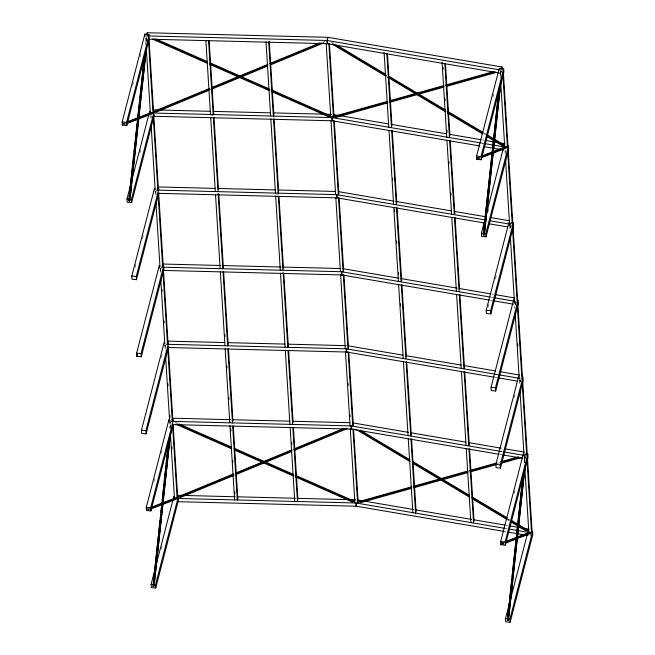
<?xml version="1.0" encoding="UTF-8"?>
<svg xmlns="http://www.w3.org/2000/svg" width="655" height="655" viewBox="0 0 655 655"><rect width="100%" height="100%" fill="white"/><g stroke="black" fill="none" stroke-linecap="round" stroke-linejoin="round"><path stroke-width="0.49" stroke-dasharray="3.27 2.46" d="M145.574 44.941L146.343 37.859M146.065 42.002L146.614 36.942M169.915 428.345L170.57 422.279M170.071 428.435L170.734 422.369M500.092 78.15L500.854 71.067M500.584 75.21L501.018 71.166M524.319 462.569L524.974 456.494M524.483 462.659L525.138 456.592M132.564 85.649L133.587 81.703M139.965 57.051L140.981 53.104M139.941 152.869L140.956 148.922M135.069 267.428L136.093 263.482M142.471 238.829L143.486 234.883M161.294 357.499L162.317 353.561M153.876 481.916L154.899 477.978M161.269 453.325L162.293 449.379M170.194 420.281L169.702 422.188L170.079 428.272M161.253 549.144L162.268 545.197M492.838 97.186L493.854 93.247M487.967 211.745L488.99 207.799M487.95 307.563L488.966 303.617M495.344 278.964L496.359 275.026M514.167 397.642L515.19 393.696M514.15 493.461L515.166 489.514M501.681 71.763L502.303 70.224M511.637 225.164L510.703 227.473L510.499 224.264M516.459 302.25L515.526 304.559L515.329 301.349M521.282 379.335L520.348 381.644L520.152 378.434M526.112 456.42L525.171 458.729L524.974 455.52M531.246 532.736L529.993 535.815L529.846 533.407M322.547 42.46L324.438 41.683M323.251 42.452L325.142 41.674M497.734 463.339L499.7 462.79M500.354 71.632L502.123 71.804M211.45 115.46L213.243 115.632M276.426 194.068L278.219 194.24M154.711 191.497L156.48 191.669M509.115 225.721L510.884 225.893M516.255 302.413L514.453 302.242L514.838 308.325M159.533 268.583L161.302 268.755M513.938 302.806L515.706 302.978M164.356 345.668L166.124 345.84M518.76 379.892L520.529 380.064M169.178 422.753L170.947 422.925M523.582 456.977L525.351 457.149M499.044 72.959L501.059 73.303L500.854 70.093M481.785 139.818L483.799 140.162M480.983 142.855L482.997 143.199M481.548 143.06L483.554 143.404M491.438 293.989L493.444 294.332M491.193 297.231L493.207 297.575M490.39 300.277L492.396 300.62M495.45 374.111L497.464 374.455M495.008 374.144L498.029 374.66M495.213 377.362L497.219 377.706M500.273 451.197L502.287 451.541M499.831 451.229L501.845 451.573M500.035 454.447L502.049 454.791M505.906 525.245L507.912 525.588M505.103 528.282L507.109 528.626M503.851 531.361L505.865 531.704M175.344 422.311L177.218 423.138M332.396 42.469L334.148 43.517M484.004 132.981L485.756 134.029M331.012 42.55L332.765 43.598M483.505 133.587L485.486 134.733M507.846 519.12L509.606 520.16M507.617 519.014L509.369 520.062M507.347 519.726L509.099 520.774M500.608 71.1L500.862 75.161M505.554 150.216L505.685 152.247M510.253 225.279L510.442 228.317M515.076 302.364L515.264 305.402M519.898 379.45L520.086 382.487M524.721 456.535L524.851 458.557M500.052 71.993L500.24 75.038M505.005 151.108L505.193 154.154M509.631 225.148L510.016 231.24M519.341 380.334L519.661 385.41M524.106 456.412L524.483 462.495M273.888 115.247L274.077 118.293M146.892 35.91L146.99 37.515M146.27 37.9L146.524 41.953M151.092 114.985L151.28 118.023M155.915 192.071L156.103 195.108M160.672 268.141L160.86 271.178M165.494 345.226L165.682 348.264M170.259 421.296L170.513 425.349M145.647 37.777L145.901 41.83M150.535 115.87L150.658 117.9M155.227 190.932L155.546 196.001M160.115 269.033L160.5 275.116M164.88 345.103L165.256 351.186"/><path stroke-width="0.98" d="M123.991 123.107L123.901 124.18L124.966 124.286L125.056 123.214M148.112 508.534L148.022 509.606L149.086 509.713L149.176 508.64M478.396 157.331L478.306 158.404L479.37 158.51L479.46 157.429M128.691 200.684L129.919 200.88L128.691 200.684L144.264 57.075M129.289 196.729L133.898 154.261M134.119 152.238L134.553 148.186M134.774 146.163L135.217 142.119M135.429 140.096L136.527 129.985M136.748 127.962L137.19 123.918M137.403 121.895L137.738 118.858M138.066 115.829L139.818 99.65M140.039 97.62L140.473 93.575M140.694 91.553L142.446 75.374M142.667 73.352L144.206 59.196M129.755 200.782L146.204 49.084M130.353 196.836L146.581 47.16M152.967 586.209L168.482 441.495M153.409 582.156L159.435 526.538M159.656 524.516L160.098 520.471M160.319 518.449L160.753 514.404M160.974 512.382L161.408 508.337M161.629 506.307L162.072 502.262M162.293 500.24L163.39 490.128M163.603 488.106L164.045 484.061M164.266 482.039L166.018 465.861M166.239 463.838L166.673 459.794M166.894 457.771L168.319 444.622M154.031 586.307L170.316 434.511M154.474 582.262L170.808 431.579M483.259 234.998L498.995 88.261M483.808 229.946L485.011 218.819M485.232 216.797L492.028 154.097M492.355 151.059L498.496 94.426M484.323 235.104L500.821 81.285M484.757 231.059L500.985 81.384M507.371 620.424L522.78 476.725M507.813 616.38L508.583 609.306M508.796 607.283L509.238 603.23M509.459 601.208L511.866 578.963M512.087 576.94L514.502 554.695M514.724 552.664L522.723 478.846M508.436 620.531L524.721 468.734M508.878 616.486L525.212 465.795M147.26 32.75L146.892 35.91L327.336 40.487L327.705 37.327L147.26 32.75L147.359 34.355M153.958 116.263L332.363 120.782L332.347 115.992L331.717 117.532L331.921 120.741L479.738 145.934M122.166 121.879L144.861 34.117L149.291 34.543L126.595 122.305L126.8 125.514L122.362 125.089L122.166 121.879L126.595 122.305M122.362 125.089L122.878 123.115M126.8 125.514L149.496 37.753M154.318 114.838L131.622 202.6L127.193 202.174L126.988 198.964L130.558 185.16M132.089 179.241L148.66 115.149M149.176 113.176L149.684 111.203L149.782 112.807M131.622 202.6L131.418 199.39L154.113 111.628M158.887 192.914L136.445 279.685L132.015 279.259L131.811 276.05L154.506 188.288L154.605 189.893M136.445 279.685L136.24 276.476L158.936 188.714L157.167 188.542M163.865 267.404L163.963 269.017L141.267 356.77L136.838 356.345L136.633 353.135L159.329 265.373L159.484 267.78M136.838 356.345L137.345 354.371M141.267 356.77L141.062 353.561L163.758 265.799L161.99 265.627M168.785 346.102L146.09 433.856L141.66 433.43L141.455 430.22L164.151 342.459M146.09 433.856L145.885 430.646L168.581 342.884M173.354 424.17L150.912 510.941L146.483 510.515L146.278 507.306L168.974 419.544L169.08 421.149M146.483 510.515L146.99 508.542M150.912 510.941L150.707 507.731L173.403 419.97L171.635 419.798M178.283 497.857L178.43 500.273L155.734 588.026L151.305 587.6L151.1 584.391L154.932 569.596M155.44 567.623L173.796 496.629L173.903 498.234M155.734 588.026L155.538 584.817L178.234 497.055M476.57 156.095L499.266 68.341L503.695 68.767L503.9 71.976L481.204 159.738L476.766 159.312L476.57 156.095L480.999 156.529L481.204 159.738M476.766 159.312L477.282 157.339M480.999 156.529L503.695 68.767M486.026 236.823L485.822 233.614L508.517 145.852L508.722 149.062L486.026 236.823L481.597 236.398L481.392 233.18L484.962 219.376M486.239 214.447L503.065 149.365M503.58 147.4L504.088 145.426M511.571 222.765L513.34 222.937L513.545 226.147L490.849 313.909L486.419 313.483L486.215 310.265L508.91 222.512M490.849 313.909L490.644 310.699L513.34 222.937M495.671 390.994L495.467 387.785L518.162 300.023L518.367 303.232L495.671 390.994L491.242 390.568L491.037 387.351L513.733 299.597M500.494 468.079L500.289 464.87L522.985 377.108L523.189 380.318L500.494 468.079L496.064 467.654L495.86 464.436L518.555 376.682M526.039 454.021L527.807 454.193L528.012 457.403L505.316 545.165L500.887 544.739L500.682 541.521L523.378 453.768M500.887 544.739L501.394 542.766M505.316 545.165L505.111 541.955L527.807 454.193M510.139 622.25L509.942 619.041L532.638 531.279L532.834 534.488L510.139 622.25L505.709 621.824L505.504 618.607L509.336 603.82M509.844 601.847L528.2 530.853M499.044 72.959L327.099 43.656L326.894 40.446L328.147 37.368L502.107 67.015L502.254 69.422M502.107 67.015L500.854 70.093L326.894 40.446M511.129 222.725L510.499 224.264L489.383 220.661M525.597 453.981L524.974 455.52L503.859 451.917M154.596 111.137L209.363 88.523M211.246 87.745L267.903 64.354M269.786 63.576L319.828 42.911M154.482 111.858L209.24 89.244M211.131 88.466L267.78 65.074M270.613 63.903L321.605 42.853M202.395 92.355L205.228 91.184M251.495 72.083L254.328 70.912M281.707 59.605L284.54 58.442M300.596 51.81L303.429 50.64M156.013 112.185L208.888 90.349M210.779 89.571L267.428 66.18M270.261 65.009L322.194 43.566M178.717 496.564L233.475 473.95M235.366 473.172L292.015 449.78M294.848 448.609L343.007 428.73M178.594 497.284L233.36 474.67M235.243 473.892L291.901 450.501M293.784 449.723L344.776 428.673M190.63 492.593L193.462 491.43M220.85 480.123L223.682 478.952M265.226 461.8L268.059 460.629M294.496 449.715L298.271 448.151M180.125 497.612L233.95 475.391M235.833 474.605L291.54 451.606M294.373 450.435L347.248 428.607M127.791 121.633L151.51 112.431M126.955 122.477L152.574 112.537M133.391 120.504L149.528 114.24M126.865 123.549L152.484 113.61M482.195 155.857L505.914 146.655M481.359 156.692L506.978 146.761M483.054 156.561L486.845 155.088M493.493 152.517L495.393 151.78M498.234 150.675L503.932 148.464M481.269 157.773L506.888 147.833M151.903 507.06L175.63 497.857L176.694 497.964L152.017 507.535M154.662 507.035L159.411 505.193M163.201 503.72L167.95 501.877M169.841 501.141L174.59 499.307M150.977 508.976L176.604 499.036M506.307 541.284L530.034 532.081M506.421 541.75L531.099 532.188M506.217 542.356L509.066 541.251M510.966 540.522L517.606 537.943M519.505 537.206L526.145 534.627M505.382 543.2L531.008 533.26M334.255 116.303L387.351 101.41M389.316 100.854L443.402 85.682M445.367 85.134L493.551 71.616M333.985 117.073L387.08 102.18M389.045 101.631L444.115 86.19M446.088 85.633L495.254 71.845M335.556 117.515L387.67 102.892M389.635 102.344L443.722 87.172M446.669 86.345L496.826 72.279M358.367 501.73L411.471 486.837M413.436 486.28L467.523 471.117M469.488 470.56L497.022 462.839M500.952 461.734L518.654 456.772M358.097 502.5L411.201 487.607M413.166 487.058L468.235 471.616M470.2 471.06L495.769 463.887M501.665 462.233L518.383 457.55M360.651 502.663L411.79 488.327M413.755 487.77L467.842 472.599M469.807 472.05L496.359 464.608M501.272 463.224L521.92 457.436M148.112 39.153L327.541 43.697L327.336 40.487M153.098 109.86L158.199 109.991M160.238 110.04L210.19 111.309M213.252 111.383L270.343 112.832M273.397 112.914L323.349 114.175M325.388 114.232L331.504 114.388M151.714 112.996L332.159 117.572M157.921 186.945L215.012 188.394M218.074 188.468L275.165 189.917M278.219 189.999L335.311 191.44M156.537 190.081L336.981 194.658L337.186 197.867L157.757 193.323M162.751 264.031L220.858 265.504M222.897 265.553L281.003 267.027M283.042 267.084L340.133 268.525M161.359 267.166L341.804 271.743L342.008 274.953L163.603 270.433M167.574 341.116L224.657 342.565M227.719 342.639L284.81 344.088M287.864 344.17L345.979 345.644M166.182 344.252L346.634 348.828L346.831 352.038L168.425 347.518M172.396 418.201L230.503 419.675M232.541 419.724L289.633 421.173M292.687 421.255L349.778 422.696M171.012 421.337L351.457 425.914L351.653 429.123L172.232 424.579M177.218 495.286L183.334 495.442M185.373 495.491L235.325 496.76M237.364 496.809L295.479 498.283M297.517 498.34L348.485 499.626M350.523 499.683L355.624 499.814M175.835 498.422L356.279 502.999L356.476 506.209L178.07 501.689M126.988 198.964L131.418 199.39M481.392 233.18L485.822 233.614M483.095 234.908L484.16 235.006M131.811 276.05L136.24 276.476M486.215 310.265L490.644 310.699M136.633 353.135L141.062 353.561M491.037 387.351L495.467 387.785M141.455 430.22L145.885 430.646M495.86 464.436L500.289 464.87M146.278 507.306L150.707 507.731M500.682 541.521L505.111 541.955M151.1 584.391L155.538 584.817M505.504 618.607L509.942 619.041M152.803 586.11L153.868 586.209M507.207 620.334L508.272 620.432M333.976 114.625L388.276 123.877M391.289 124.393L446.595 133.816M449.608 134.332L480.786 139.646M485.813 140.498L497.874 142.561M499.888 142.896L504.915 143.756M331.717 117.532L480.541 142.888M484.561 143.576L505.676 147.178M484.766 146.785L499.847 149.356M501.861 149.7L503.867 150.044M338.799 191.71L394.097 201.134M396.111 201.478L451.418 210.902M454.431 211.418L485.609 216.731M490.636 217.583L509.737 220.841M485.363 219.974L336.539 194.617L336.744 197.826L484.561 223.019M488.581 223.707L507.691 226.957M342.614 268.624L398.928 278.219M400.934 278.563L457.247 288.159M459.253 288.503L490.431 293.817M495.458 294.668L514.56 297.927M490.186 297.059L341.37 271.702L341.566 274.912L489.383 300.105M495.213 297.919L515.329 301.349M493.403 300.792L513.512 304.215M348.444 345.881L402.743 355.133M405.756 355.649L461.063 365.072M464.084 365.588L495.254 370.902M500.281 371.753L519.382 375.012M495.008 374.144L346.192 348.787L346.389 351.997L494.206 377.19M499.036 374.832L520.152 378.434M499.233 378.041L517.335 381.128M352.259 422.794L408.573 432.39M410.579 432.734L465.885 442.158M468.906 442.674L501.083 448.159M505.103 448.839L524.205 452.097M499.831 451.229L351.014 425.873L351.211 429.082L499.028 454.275M503.048 454.963L522.158 458.213M358.089 500.052L362.109 500.739M364.123 501.075L413.395 509.475M415.401 509.819L471.715 519.415M473.729 519.759L504.899 525.073M509.926 525.932L529.035 529.183M504.653 528.315L355.837 502.958L356.033 506.168L503.851 531.361M509.688 529.175L529.797 532.605M508.878 532.22L527.987 535.471M155.906 38.948L207.373 61.636M210.181 62.872L269.123 88.851M271.931 90.087L329.948 115.657M153.925 38.915L207.258 62.421M210.067 63.658L269.95 90.054M271.817 90.881L329.833 116.451M152.484 39.112L207.684 63.445M209.559 64.272L269.442 90.66M271.317 91.487L329.326 117.057M179.085 423.965L231.485 447.062M234.294 448.298L293.244 474.277M296.052 475.514L354.06 501.083M177.104 423.932L231.371 447.848M234.179 449.084L294.062 475.481M295.937 476.308L353.946 501.877M175.663 424.129L231.804 448.871M234.613 450.108L293.555 476.087M295.43 476.914L352.505 502.074M336.776 45.08L385.852 74.383M388.481 75.955L445.449 109.958M448.077 111.53L483.128 132.457M486.64 134.553L504.162 145.017M333.87 44.221L386.458 75.612M388.21 76.66L446.047 111.194M447.799 112.242L482.858 133.17M487.238 135.781L505.644 146.769M332.486 44.311L385.951 76.226M387.703 77.274L445.547 111.8M447.3 112.848L482.35 133.776M486.731 136.396L502.508 145.811M360.013 429.991L409.964 459.81M412.601 461.382L469.561 495.385M472.19 496.957L507.248 517.884M511.629 520.504L528.282 530.444M358.866 430.171L409.694 460.522M412.322 462.086L469.291 496.097M471.919 497.669L506.97 518.596M511.358 521.208L528.004 531.148M369.15 436.353L370.902 437.401M460.293 490.767L462.045 491.815M504.113 516.926L505.865 517.974M355.731 429.213L410.063 461.652M412.691 463.216L469.66 497.227M472.288 498.799L506.471 519.202M510.851 521.822L525.752 530.714M503.367 72.377L507.993 146.417M508.19 149.463L512.824 223.511M513.012 226.548L517.646 300.596M517.769 302.618L522.469 377.681M522.657 380.719L527.226 453.751M527.545 458.819L532.114 531.852M502.811 73.27L507.437 147.309M507.691 151.37L512.267 224.395M512.521 228.456L517.09 301.48M517.278 304.526L521.912 378.565M522.231 383.642L526.735 455.651M526.923 458.697L531.557 532.736M517.679 343.949L517.802 345.971M500.748 83.152L504.751 147.056M505.513 159.222L509.574 224.141M510.392 237.323L514.396 301.226M515.158 313.393L519.218 378.312M519.98 390.478L524.041 455.397M524.868 468.579L528.863 532.482M445.441 63.51L449.944 135.528M450.263 140.596L454.832 213.628M455.086 217.681L459.597 289.698M459.908 294.766L464.477 367.799M464.731 371.852L469.308 444.884M469.561 448.937L474.064 520.954M444.819 63.388L449.453 137.427M449.641 140.473L454.275 214.512M454.472 217.558L459.098 291.598M459.294 294.644L463.92 368.683M464.117 371.729L468.751 445.768M468.939 448.814L473.573 522.854M443.001 67.309L443.132 69.34M444.966 98.749L445.097 100.78M446.939 130.189L447.062 132.22M448.904 161.638L449.027 163.668M450.869 193.078L451 195.108M442.068 62.11L446.759 137.173M446.947 140.211L451.582 214.259M451.778 217.296L456.404 291.344M456.6 294.382L461.235 368.429M461.423 371.467L466.057 445.515M466.245 448.552L470.88 522.6M387.457 53.628L391.96 125.637M392.279 130.713L396.783 202.722M397.102 207.799L401.671 280.823M401.924 284.884L406.427 356.901M406.747 361.969L411.315 434.994M411.569 439.055L416.138 512.079M386.835 53.505L391.469 127.545M391.657 130.591L396.291 204.63M396.48 207.676L401.114 281.715M401.302 284.761L405.936 358.801M406.125 361.847L410.759 435.886M410.947 438.932L415.581 512.971M392.566 178.127L392.697 180.15M394.531 209.567L394.662 211.598M396.504 241.007L396.627 243.038M398.469 272.455L398.592 274.478M400.434 303.895L400.565 305.926M384.076 52.228L388.775 127.283M388.964 130.329L393.598 204.368M393.786 207.414L398.42 281.453M398.608 284.499L403.243 358.547M403.431 361.585L408.065 435.632M408.253 438.67L412.887 512.718M329.465 43.746L333.976 115.755M334.287 120.831L338.864 193.855M339.118 197.916L343.621 269.934M343.94 275.002L348.509 348.026M348.763 352.087L353.332 425.111M353.585 429.172L358.089 501.19M328.851 43.623L333.477 117.663M333.673 120.708L338.308 194.748M338.496 197.794L343.13 271.833M343.318 274.879L347.952 348.918M348.141 351.964L352.775 426.004M352.963 429.05L357.597 503.089M348.034 383.273L348.165 385.296M349.999 414.713L350.13 416.744M326.157 43.361L330.791 117.401M330.98 120.446L335.614 194.486M335.802 197.532L340.436 271.579M340.625 274.617L345.259 348.665M345.447 351.702L350.081 425.75M350.269 428.788L354.904 502.835M269.254 41.208L273.888 115.247M274.142 119.308L278.653 191.317M278.964 196.394L283.476 268.403M283.787 273.479L288.356 346.503M288.609 350.564L293.121 422.573M293.44 427.65L297.943 499.659M268.697 42.1L273.331 116.14M273.52 119.185L278.154 193.225M278.35 196.271L282.976 270.31M283.107 272.341L287.807 347.396M287.995 350.441L292.629 424.481M292.818 427.527L297.452 501.566M291.696 442.6L291.819 444.63M266.004 41.838L270.638 115.878M270.834 118.923L275.46 192.963M275.657 196.009L280.283 270.048M280.479 273.094L285.113 347.134M285.302 350.179L289.936 424.219M290.124 427.265L294.758 501.304M209.174 40.692L213.743 113.724M213.997 117.785L218.5 189.794M218.754 193.855L223.388 267.895M223.642 271.956L228.21 344.98M228.464 349.041L232.967 421.05M233.286 426.127L237.855 499.151M208.552 40.569L213.186 114.617M213.374 117.654L218.009 191.702M218.131 193.733L222.831 268.787M223.019 271.833L227.653 345.873M227.842 348.918L232.476 422.958M232.664 426.004L237.298 500.043M224.878 334.574L225.009 336.604M226.851 366.022L226.974 368.053M228.816 397.462L228.947 399.493M230.781 428.902L230.912 430.933M232.754 460.35L232.877 462.381M234.719 491.79L234.842 493.821M205.858 40.315L210.492 114.355M210.681 117.401L215.315 191.44M215.503 194.486L220.137 268.525M220.326 271.571L224.96 345.611M225.148 348.656L229.782 422.696M229.97 425.742L234.605 499.781M149.021 39.169L153.532 111.186M153.843 116.254L158.354 188.272M158.674 193.34L163.242 266.372M163.496 270.425L167.999 342.442M168.319 347.51L172.887 420.543M173.141 424.596L177.71 497.628M148.407 39.046L153.033 113.094M153.286 117.147L157.863 190.179M158.174 195.247L162.686 267.265M162.939 271.317L167.508 344.35M167.762 348.403L172.331 421.435M172.584 425.488L177.153 498.52M162.006 289.436L162.129 291.467M163.971 320.885L164.102 322.907M167.909 383.764L168.032 385.795M169.874 415.213L170.005 417.235M171.839 446.653L171.97 448.683M146.409 49.944L150.339 112.832M151.108 124.999L155.169 189.917M155.988 203.099L159.992 267.003M160.811 280.184L164.814 344.088M165.576 356.255L169.637 421.173M170.464 434.355L174.459 498.258M144.861 34.117L145.009 36.524M502.516 542.758L502.426 543.83L503.49 543.937L503.58 542.856L502.516 542.758"/></g></svg>
